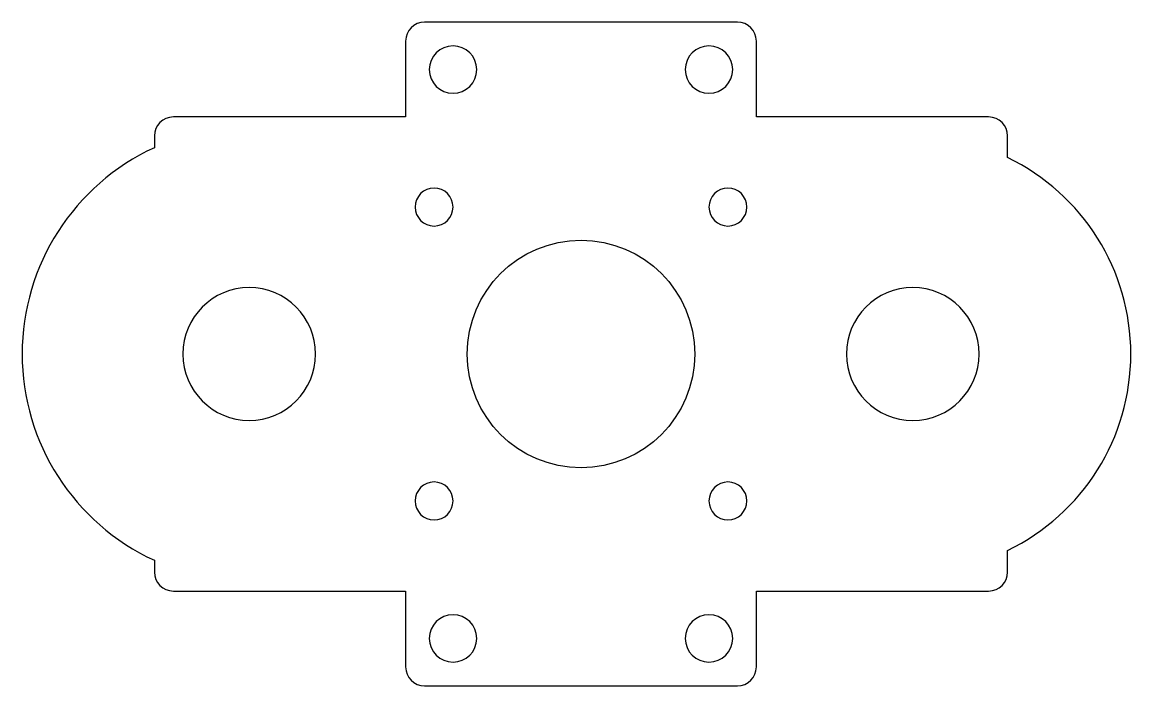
# Model space of a CAD drawing. Header units: centimetres. Extents: x -4.2 to 7.4, y 0 to 7.
import ezdxf

# ---------------------------------------------------------------- set-up
doc = ezdxf.new("R2010")
doc.units = ezdxf.units.CM
doc.header["$MEASUREMENT"] = 0
doc.layers.add('Gearbox Housing - Motor Mount Plane v3_Motor Mount', color=7, linetype='Continuous')

msp = doc.modelspace()

# ---------------------------------------------------------------- linework, layer by layer
at = {"layer": 'Gearbox Housing - Motor Mount Plane v3_Motor Mount'}
for p, q in [((3.3, 7), (0, 7)), ((-0.2, 6.8), (-0.2, 6)), ((3.5, 6), (3.5, 6.8)), ((-0.2, 6), (-2.65, 6)), ((5.95, 6), (3.5, 6)), ((-2.85, 5.8), (-2.85, 5.676)), ((6.15, 5.571), (6.15, 5.8)), ((6.15, 1.2), (6.15, 1.429)), ((-2.85, 1.324), (-2.85, 1.2)), ((-2.65, 1), (-0.2, 1)), ((-0.2, 1), (-0.2, 0.2)), ((3.5, 0.2), (3.5, 1)), ((3.5, 1), (5.95, 1)), ((0, 0), (3.3, 0))]:
    msp.add_line(p, q, dxfattribs=at)
at = {"layer": 'Gearbox Housing - Motor Mount Plane v3_Motor Mount', "extrusion": (0, 0, -1)}
for centre, radius in [((-0.3, 6.5), 0.25), ((-3, 6.5), 0.25), ((-0.1, 5.05), 0.2), ((-3.2, 5.05), 0.2), ((1.85, 3.5), 0.7), ((-5.15, 3.5), 0.7), ((-0.1, 1.95), 0.2), ((-3.2, 1.95), 0.2), ((-0.3, 0.5), 0.25), ((-3, 0.5), 0.25)]:
    msp.add_circle(centre, radius, dxfattribs=at)
at = {"layer": 'Gearbox Housing - Motor Mount Plane v3_Motor Mount'}
msp.add_circle((1.65, 3.5), 1.2, dxfattribs=at)
for centre, radius, start, end in [((0, 6.8), 0.2, 90, 180), ((3.3, 6.8), 0.2, 360, 90), ((-2.65, 5.8), 0.2, 90, 180), ((5.95, 5.8), 0.2, 0, 90), ((-1.85, 3.5), 2.395, 114.6792, 245.3208), ((5.15, 3.5), 2.3, 295.7715, 64.2285), ((-2.65, 1.2), 0.2, 180, 270), ((5.95, 1.2), 0.2, 270, 0), ((0, 0.2), 0.2, 180, 270), ((3.3, 0.2), 0.2, 270, 0)]:
    msp.add_arc(centre, radius, start, end, dxfattribs=at)

doc.saveas('drawing.dxf')
